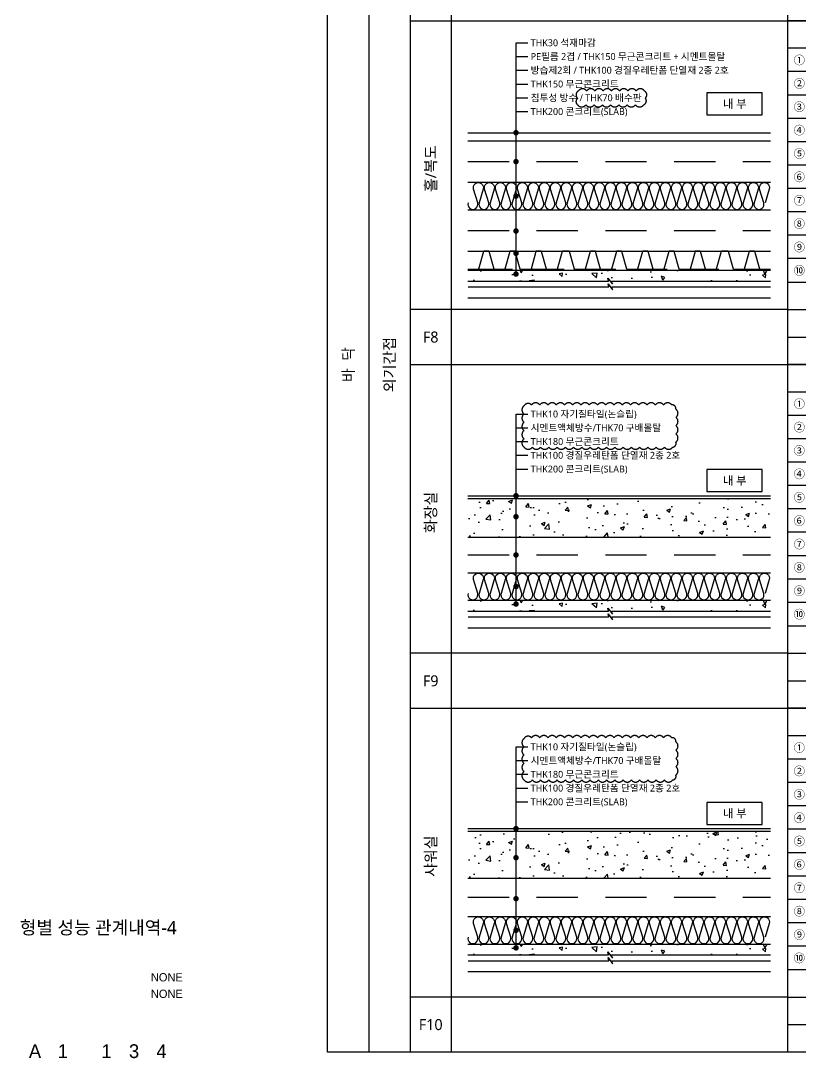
# Model space of a CAD drawing. Header units: millimetres. Extents: x 17329847 to 17386789, y -19727600 to -19720590.
# Drawn here: x 17361572 to 17364406, y -19726992 to -19723219 of the extents above; entities that cross this region are included whole.
import ezdxf
from ezdxf.enums import TextEntityAlignment as Align

# ---------------------------------------------------------------- set-up
doc = ezdxf.new("R2010")
doc.units = ezdxf.units.MM
doc.header["$LTSCALE"] = 100
doc.header["$MEASUREMENT"] = 0
for name, pattern in [('ACAD_ISO03W100', [30, 12, -18]), ('HID', [2.5, 1.5, -1]), ('HIDDEN', [0.375, 0.25, -0.125])]:
    doc.linetypes.add(name, pattern=pattern)
doc.layers.get('0').update_dxf_attribs({"linetype": 'CONTINUOUS'})
for name, color, linetype in [('AA-MKXM', 7, 'CONTINUOUS'), ('AA-XXXX-TEXT', 3, 'CONTINUOUS'), ("CON'C", 2, 'CONTINUOUS'), ('FIN', 6, 'CONTINUOUS'), ('HAT', 253, 'CONTINUOUS'), ('INS', 8, 'CONTINUOUS'), ('LEADER', 7, 'CONTINUOUS'), ('SYM', 7, 'CONTINUOUS'), ('TEXT', 3, 'CONTINUOUS'), ('TEXT(실명)', 7, 'CONTINUOUS'), ('TEXT-TITLE', 6, 'CONTINUOUS'), ('TEXT-기입', 6, 'CONTINUOUS'), ('TEXT1-일반글씨', 3, 'CONTINUOUS'), ('wire-meshes', 1, 'CONTINUOUS'), ('도면폼', 7, 'CONTINUOUS'), ('방수', 1, 'HIDDEN'), ('배수판', 5, 'CONTINUOUS')]:
    doc.layers.add(name, color=color, linetype=linetype)
doc.layers.add('VE변경사항적용-20220616', color=10, linetype='CONTINUOUS', plot=False)
doc.styles.add('@나눔바른고딕', font='NanumBarunGothic.ttf')
doc.styles.add('CGS', font='cgse', dxfattribs={"bigfont": 'cgs'})
doc.styles.add('나눔바른고딕', font='NanumBarunGothic.ttf')

# ---------------------------------------------------------------- blocks, each defined once
blk = doc.blocks.new('BOX1')
at = {"layer": '도면폼', "ltscale": 1000}
blk.add_line((1777.5, 1250), (0, 1250), dxfattribs=at)
at = {"layer": '도면폼', "color": 4, "ltscale": 1000}
for p, q in [((700, 1250), (700, 300)), ((980, 1250), (980, 0)), ((1380, 1250), (1380, 300)), ((1777.5, 1150), (0, 1150)), ((85, 1150), (85, 300)), ((0, 300), (1777.5, 300)), ((0, 200), (1777.5, 200)), ((0, 100), (1777.5, 100)), ((1380, 100), (1380, 0))]:
    blk.add_line(p, q, dxfattribs=at)
at = {"layer": '도면폼', "color": 8}
for p, q in [((1777.5, 1065), (0, 1065)), ((1777.5, 980), (0, 980)), ((1777.5, 895), (0, 895)), ((1777.5, 810), (0, 810)), ((1777.5, 725), (0, 725)), ((1777.5, 640), (0, 640)), ((1777.5, 555), (0, 555)), ((1777.5, 470), (0, 470)), ((1777.5, 385), (0, 385))]:
    blk.add_line(p, q, dxfattribs=at)
at = {"layer": 'TEXT1-일반글씨', "style": '나눔바른고딕'}
for s, p in [('재 료 명', (350, 1200)), ('두 께 (MM)', (840, 1200)), ('열전도율 (W/m.K)', (1180, 1200)), ('열전도저항 (㎡.K/W)', (1578.8, 1200)), ('①', (42.5, 1107.5)), ('②', (42.5, 1022.5)), ('③', (42.5, 937.5)), ('④', (42.5, 852.5)), ('⑤', (42.5, 767.5)), ('⑥', (42.5, 682.5)), ('⑦', (42.5, 597.5)), ('⑧', (42.5, 512.5)), ('⑨', (42.5, 427.5)), ('⑩', (42.5, 342.5)), ('합 계', (490, 250)), ('열관류율 (W/㎡.K)', (490, 150)), ('기준열관류율 (W/㎡.K)', (490, 50))]:
    blk.add_text(s, height=30, dxfattribs=at).set_placement(p, align=Align.MIDDLE)
for s, p in [('친환경:', (1000, 50)), ('에너지:', (1400, 50))]:
    blk.add_text(s, height=30, dxfattribs=at).set_placement(p, align=Align.MIDDLE_LEFT)

msp = doc.modelspace()

# ---------------------------------------------------------------- hatches: boundary and pattern name
at = {"layer": 'HAT', "linetype": 'Continuous'}
h = msp.add_hatch(dxfattribs=at)
h.set_pattern_fill('AR-CONC', color=256, scale=20, angle=90, style=0)
h.set_pattern_definition([(140, (17420446.49, -19684437.15), (12.55043, 143.45204), [15, -165]), (85, (17420446.49, -19684437.15), (-150.43843, -27.75027), [12, -132]), (190.4514, (17420447.54, -19684425.2), (-137.8879, 115.70188), [12.74804, -140.22842]), (136.1842, (17420406.49, -19684437.15), (33.1038, 213.4482), [22.5, -247.5]), (186.6356, (17420409.25, -19684419.36), (-194.8236, 186.93254), [19.12206, -210.3426]), (81.1842, (17420406.5, -19684437.15), (-194.8237, 186.9324), [18, -198]), (111, (17420416.49, -19684417.15), (80.52378, 119.38141), [15, -165]), (56, (17420416.49, -19684417.15), (-145.03, 48.66307), [12, -132]), (161.4514, (17420423.2, -19684407.2), (-64.5061, 168.04453), [12.74804, -140.22842]), (127.5, (17420446.49, -19684437.15), (-66.57877, 2.43197), [0, -130.4, 0, -134, 0, -132.5]), (97.5, (17420446.49, -19684437.15), (-78.88234, 52.61391), [0, -76.4, 0, -127.4, 0, -50.5]), (57.5, (17420446.49, -19684481.75), (4.510974, 106.764487), [0, -50, 0, -156, 0, -207]), (47.5, (17420446.49, -19684501.75), (-20.021, 116.63723), [0, -65, 0, -103.6, 0, -147])])
h.paths.add_polyline_path([(17363720, -19724166.2), (17364297.4, -19724166.2), (17364297.4, -19724126.5), (17363197.4, -19724126.5), (17363197.4, -19724166.2), (17363709.2, -19724166.2), (17363706.5, -19724155.2), (17363722.7, -19724177.2)])
h = msp.add_hatch(dxfattribs=at)
h.set_pattern_fill('AR-CONC', color=256, scale=20, style=0)
h.set_pattern_definition([(50, (17404980.79, -19782795.64), (143.45204, -12.55043), [15, -165]), (355, (17404980.8, -19782795.64), (-27.75027, 150.43843), [12, -132]), (100.4514, (17404992.75, -19782796.69), (115.70188, 137.8879), [12.74804, -140.22842]), (46.1842, (17404980.8, -19782755.64), (213.4482, -33.1038), [22.5, -247.5]), (96.6356, (17404998.58, -19782758.4), (186.93254, 194.8236), [19.12206, -210.3426]), (351.1842, (17404980.8, -19782755.64), (186.9324, 194.8237), [18, -198]), (21, (17405000.79, -19782765.64), (119.38141, -80.52378), [15, -165]), (326, (17405000.8, -19782765.64), (48.66307, 145.03), [12, -132]), (71.4514, (17405010.74, -19782772.35), (168.04453, 64.5061), [12.74804, -140.22842]), (37.5, (17404980.794, -19782795.645), (2.43197, 66.57877), [0, -130.4, 0, -134, 0, -132.5]), (7.5, (17404980.794, -19782795.645), (52.61391, 78.88234), [0, -76.4, 0, -127.4, 0, -50.5]), (327.5, (17404936.194, -19782795.645), (106.764487, -4.510974), [0, -50, 0, -156, 0, -207]), (317.5, (17404916.19, -19782795.64), (116.63723, 20.021), [0, -65, 0, -103.6, 0, -147])])
h.paths.add_polyline_path([(17364297.4, -19725096.5), (17363197.4, -19725096.5), (17363197.4, -19724956.5), (17364297.4, -19724956.5)])
h = msp.add_hatch(dxfattribs=at)
h.set_pattern_fill('AR-CONC', color=256, scale=20, angle=90, style=0)
h.set_pattern_definition([(140, (17420446.49, -19685637.15), (12.55043, 143.45204), [15, -165]), (85, (17420446.49, -19685637.15), (-150.43843, -27.75027), [12, -132]), (190.4514, (17420447.54, -19685625.2), (-137.8879, 115.70188), [12.74804, -140.22842]), (136.1842, (17420406.49, -19685637.15), (33.1038, 213.4482), [22.5, -247.5]), (186.6356, (17420409.25, -19685619.36), (-194.8236, 186.93254), [19.12206, -210.3426]), (81.1842, (17420406.5, -19685637.15), (-194.8237, 186.9324), [18, -198]), (111, (17420416.49, -19685617.15), (80.52378, 119.38141), [15, -165]), (56, (17420416.49, -19685617.15), (-145.03, 48.66307), [12, -132]), (161.4514, (17420423.2, -19685607.2), (-64.5061, 168.04453), [12.74804, -140.22842]), (127.5, (17420446.49, -19685637.15), (-66.57877, 2.43197), [0, -130.4, 0, -134, 0, -132.5]), (97.5, (17420446.49, -19685637.15), (-78.88234, 52.61391), [0, -76.4, 0, -127.4, 0, -50.5]), (57.5, (17420446.49, -19685681.75), (4.510974, 106.764487), [0, -50, 0, -156, 0, -207]), (47.5, (17420446.49, -19685701.75), (-20.021, 116.63723), [0, -65, 0, -103.6, 0, -147])])
h.paths.add_polyline_path([(17363720, -19725366.2), (17364297.4, -19725366.2), (17364297.4, -19725326.5), (17363197.4, -19725326.5), (17363197.4, -19725366.2), (17363709.2, -19725366.2), (17363706.5, -19725355.2), (17363722.7, -19725377.2)])
h = msp.add_hatch(dxfattribs=at)
h.set_pattern_fill('AR-CONC', color=256, scale=20, style=0)
h.set_pattern_definition([(50, (17404980.79, -19784035.64), (143.45204, -12.55043), [15, -165]), (355, (17404980.8, -19784035.64), (-27.75027, 150.43843), [12, -132]), (100.4514, (17404992.75, -19784036.69), (115.70188, 137.8879), [12.74804, -140.22842]), (46.1842, (17404980.8, -19783995.64), (213.4482, -33.1038), [22.5, -247.5]), (96.6356, (17404998.58, -19783998.4), (186.93254, 194.8236), [19.12206, -210.3426]), (351.1842, (17404980.8, -19783995.64), (186.9324, 194.8237), [18, -198]), (21, (17405000.79, -19784005.64), (119.38141, -80.52378), [15, -165]), (326, (17405000.8, -19784005.64), (48.66307, 145.03), [12, -132]), (71.4514, (17405010.74, -19784012.35), (168.04453, 64.5061), [12.74804, -140.22842]), (37.5, (17404980.794, -19784035.645), (2.43197, 66.57877), [0, -130.4, 0, -134, 0, -132.5]), (7.5, (17404980.794, -19784035.645), (52.61391, 78.88234), [0, -76.4, 0, -127.4, 0, -50.5]), (327.5, (17404936.194, -19784035.645), (106.764487, -4.510974), [0, -50, 0, -156, 0, -207]), (317.5, (17404916.19, -19784035.64), (116.63723, 20.021), [0, -65, 0, -103.6, 0, -147])])
h.paths.add_polyline_path([(17364297.4, -19726336.5), (17363197.4, -19726336.5), (17363197.4, -19726166.5), (17364297.4, -19726166.5)])
h = msp.add_hatch(dxfattribs=at)
h.set_pattern_fill('AR-CONC', color=256, scale=20, angle=90, style=0)
h.set_pattern_definition([(140, (17420446.49, -19686887.15), (12.55043, 143.45204), [15, -165]), (85, (17420446.49, -19686887.15), (-150.43843, -27.75027), [12, -132]), (190.4514, (17420447.54, -19686875.2), (-137.8879, 115.70188), [12.74804, -140.22842]), (136.1842, (17420406.49, -19686887.15), (33.1038, 213.4482), [22.5, -247.5]), (186.6356, (17420409.25, -19686869.36), (-194.8236, 186.93254), [19.12206, -210.3426]), (81.1842, (17420406.5, -19686887.15), (-194.8237, 186.9324), [18, -198]), (111, (17420416.49, -19686867.15), (80.52378, 119.38141), [15, -165]), (56, (17420416.49, -19686867.15), (-145.03, 48.66307), [12, -132]), (161.4514, (17420423.2, -19686857.2), (-64.5061, 168.04453), [12.74804, -140.22842]), (127.5, (17420446.49, -19686887.15), (-66.57877, 2.43197), [0, -130.4, 0, -134, 0, -132.5]), (97.5, (17420446.49, -19686887.15), (-78.88234, 52.61391), [0, -76.4, 0, -127.4, 0, -50.5]), (57.5, (17420446.49, -19686931.75), (4.510974, 106.764487), [0, -50, 0, -156, 0, -207]), (47.5, (17420446.49, -19686951.75), (-20.021, 116.63723), [0, -65, 0, -103.6, 0, -147])])
h.paths.add_polyline_path([(17363720, -19726616.2), (17364297.4, -19726616.2), (17364297.4, -19726576.5), (17363197.4, -19726576.5), (17363197.4, -19726616.2), (17363709.2, -19726616.2), (17363706.5, -19726605.2), (17363722.7, -19726627.2)])

# ---------------------------------------------------------------- linework, layer by layer
at = {"color": 2, "ltscale": 0.1}
for points in [[(17363197.4, -19724126.5), (17364297.4, -19724126.5)], [(17363197.4, -19725326.5), (17364297.4, -19725326.5)], [(17363197.4, -19726576.5), (17364297.4, -19726576.5)]]:
    msp.add_lwpolyline(points, dxfattribs=at)
at = {"layer": 'AA-MKXM', "color": 7}
for points in [[(17364066.5, -19723561.5), (17364267.4, -19723561.5), (17364267.4, -19723481.5), (17364066.5, -19723481.5)], [(17364066.5, -19724931.5), (17364267.4, -19724931.5), (17364267.4, -19724851.5), (17364066.5, -19724851.5)], [(17364066.5, -19726141.5), (17364267.4, -19726141.5), (17364267.4, -19726061.5), (17364066.5, -19726061.5)]]:
    msp.add_lwpolyline(points, close=True, dxfattribs=at)
at = {"layer": "CON'C"}
for p, q in [((17363197.4, -19724226.5), (17364297.4, -19724226.5)), ((17363197.4, -19725426.5), (17364297.4, -19725426.5)), ((17363197.4, -19726676.5), (17364297.4, -19726676.5))]:
    msp.add_line(p, q, dxfattribs=at)
at = {"layer": 'FIN'}
for points in [[(17363197.4, -19723626.5), (17364297.4, -19723626.5)], [(17363197.4, -19723656.5), (17364297.4, -19723656.5)], [(17363197.4, -19723906.5), (17364297.4, -19723906.5)], [(17363197.4, -19724056.5), (17364297.4, -19724056.5)], [(17363197.4, -19724946.5), (17364297.4, -19724946.5)], [(17363197.4, -19724956.5), (17364297.4, -19724956.5)], [(17363197.4, -19725096.5), (17364297.4, -19725096.5)], [(17363197.4, -19726156.5), (17364297.4, -19726156.5)], [(17363197.4, -19726166.5), (17364297.4, -19726166.5)], [(17363197.4, -19726336.5), (17364297.4, -19726336.5)]]:
    msp.add_lwpolyline(points, dxfattribs=at)
at = {"layer": 'INS'}
for points in [[(17363197.4, -19723806.5), (17364297.4, -19723806.5)], [(17363197.4, -19725226.5), (17364297.4, -19725226.5)], [(17363197.4, -19726476.5), (17364297.4, -19726476.5)]]:
    msp.add_lwpolyline(points, dxfattribs=at)
for points in [[(17363198.2, -19723881.5, 1.344031), (17363233.2, -19723881.5), (17363218.2, -19723831.5, -1.344031), (17363253.2, -19723831.5), (17363238.2, -19723881.5)], [(17363238.2, -19723881.5, 1.344031), (17363273.2, -19723881.5), (17363258.2, -19723831.5, -1.344031), (17363293.2, -19723831.5), (17363278.2, -19723881.5)], [(17363278.2, -19723881.5, 1.344031), (17363313.2, -19723881.5), (17363298.2, -19723831.5, -1.344031), (17363333.2, -19723831.5), (17363318.2, -19723881.5)], [(17363318.2, -19723881.5, 1.344031), (17363353.2, -19723881.5), (17363338.2, -19723831.5, -1.344031), (17363373.2, -19723831.5), (17363358.2, -19723881.5)], [(17363358.2, -19723881.5, 1.344031), (17363393.2, -19723881.5), (17363378.2, -19723831.5, -1.344031), (17363413.2, -19723831.5), (17363398.2, -19723881.5)], [(17363398.2, -19723881.5, 1.344031), (17363433.2, -19723881.5), (17363418.2, -19723831.5, -1.344031), (17363453.2, -19723831.5), (17363438.2, -19723881.5)], [(17363438.2, -19723881.5, 1.344031), (17363473.2, -19723881.5), (17363458.2, -19723831.5, -1.344031), (17363493.2, -19723831.5), (17363478.2, -19723881.5)], [(17363478.2, -19723881.5, 1.344031), (17363513.2, -19723881.5), (17363498.2, -19723831.5, -1.344031), (17363533.2, -19723831.5), (17363518.2, -19723881.5)], [(17363518.2, -19723881.5, 1.344031), (17363553.2, -19723881.5), (17363538.2, -19723831.5, -1.344031), (17363573.2, -19723831.5), (17363558.2, -19723881.5)], [(17363558.2, -19723881.5, 1.344031), (17363593.2, -19723881.5), (17363578.2, -19723831.5, -1.344031), (17363613.2, -19723831.5), (17363598.2, -19723881.5)], [(17363598.2, -19723881.5, 1.344031), (17363633.2, -19723881.5), (17363618.2, -19723831.5, -1.344031), (17363653.2, -19723831.5), (17363638.2, -19723881.5)], [(17363638.2, -19723881.5, 1.344031), (17363673.2, -19723881.5), (17363658.2, -19723831.5, -1.344031), (17363693.2, -19723831.5), (17363678.2, -19723881.5)], [(17363678.2, -19723881.5, 1.344031), (17363713.2, -19723881.5), (17363698.2, -19723831.5, -1.344031), (17363733.2, -19723831.5), (17363718.2, -19723881.5)], [(17363718.2, -19723881.5, 1.344031), (17363753.2, -19723881.5), (17363738.2, -19723831.5, -1.344031), (17363773.2, -19723831.5), (17363758.2, -19723881.5)], [(17363758.2, -19723881.5, 1.344031), (17363793.2, -19723881.5), (17363778.2, -19723831.5, -1.344031), (17363813.2, -19723831.5), (17363798.2, -19723881.5)], [(17363798.2, -19723881.5, 1.344031), (17363833.2, -19723881.5), (17363818.2, -19723831.5, -1.344031), (17363853.2, -19723831.5), (17363838.2, -19723881.5)], [(17363838.2, -19723881.5, 1.344031), (17363873.2, -19723881.5), (17363858.2, -19723831.5, -1.344031), (17363893.2, -19723831.5), (17363878.2, -19723881.5)], [(17363878.2, -19723881.5, 1.344031), (17363913.2, -19723881.5), (17363898.2, -19723831.5, -1.344031), (17363933.2, -19723831.5), (17363918.2, -19723881.5)], [(17363918.2, -19723881.5, 1.344031), (17363953.2, -19723881.5), (17363938.2, -19723831.5, -1.344031), (17363973.2, -19723831.5), (17363958.2, -19723881.5)], [(17363958.2, -19723881.5, 1.344031), (17363993.2, -19723881.5), (17363978.2, -19723831.5, -1.344031), (17364013.2, -19723831.5), (17363998.2, -19723881.5)], [(17363998.2, -19723881.5, 1.344031), (17364033.2, -19723881.5), (17364018.2, -19723831.5, -1.344031), (17364053.2, -19723831.5), (17364038.2, -19723881.5)], [(17364038.2, -19723881.5, 1.344031), (17364073.2, -19723881.5), (17364058.2, -19723831.5, -1.344031), (17364093.2, -19723831.5), (17364078.2, -19723881.5)], [(17364078.2, -19723881.5, 1.344031), (17364113.2, -19723881.5), (17364098.2, -19723831.5, -1.344031), (17364133.2, -19723831.5), (17364118.2, -19723881.5)], [(17364118.2, -19723881.5, 1.344031), (17364153.2, -19723881.5), (17364138.2, -19723831.5, -1.344031), (17364173.2, -19723831.5), (17364158.2, -19723881.5)], [(17364158.2, -19723881.5, 1.344031), (17364193.2, -19723881.5), (17364178.2, -19723831.5, -1.344031), (17364213.2, -19723831.5), (17364198.2, -19723881.5)], [(17364198.2, -19723881.5, 1.344031), (17364233.2, -19723881.5), (17364218.2, -19723831.5, -1.344031), (17364253.2, -19723831.5), (17364238.2, -19723881.5)], [(17364238.2, -19723881.5, 1.344031), (17364273.2, -19723881.5), (17364258.2, -19723831.5, -1.344031), (17364293.2, -19723831.5), (17364278.2, -19723881.5)], [(17363198.2, -19725301.5, 1.344031), (17363233.2, -19725301.5), (17363218.2, -19725251.5, -1.344031), (17363253.2, -19725251.5), (17363238.2, -19725301.5)], [(17363238.2, -19725301.5, 1.344031), (17363273.2, -19725301.5), (17363258.2, -19725251.5, -1.344031), (17363293.2, -19725251.5), (17363278.2, -19725301.5)], [(17363278.2, -19725301.5, 1.344031), (17363313.2, -19725301.5), (17363298.2, -19725251.5, -1.344031), (17363333.2, -19725251.5), (17363318.2, -19725301.5)], [(17363318.2, -19725301.5, 1.344031), (17363353.2, -19725301.5), (17363338.2, -19725251.5, -1.344031), (17363373.2, -19725251.5), (17363358.2, -19725301.5)], [(17363358.2, -19725301.5, 1.344031), (17363393.2, -19725301.5), (17363378.2, -19725251.5, -1.344031), (17363413.2, -19725251.5), (17363398.2, -19725301.5)], [(17363398.2, -19725301.5, 1.344031), (17363433.2, -19725301.5), (17363418.2, -19725251.5, -1.344031), (17363453.2, -19725251.5), (17363438.2, -19725301.5)], [(17363438.2, -19725301.5, 1.344031), (17363473.2, -19725301.5), (17363458.2, -19725251.5, -1.344031), (17363493.2, -19725251.5), (17363478.2, -19725301.5)], [(17363478.2, -19725301.5, 1.344031), (17363513.2, -19725301.5), (17363498.2, -19725251.5, -1.344031), (17363533.2, -19725251.5), (17363518.2, -19725301.5)], [(17363518.2, -19725301.5, 1.344031), (17363553.2, -19725301.5), (17363538.2, -19725251.5, -1.344031), (17363573.2, -19725251.5), (17363558.2, -19725301.5)], [(17363558.2, -19725301.5, 1.344031), (17363593.2, -19725301.5), (17363578.2, -19725251.5, -1.344031), (17363613.2, -19725251.5), (17363598.2, -19725301.5)], [(17363598.2, -19725301.5, 1.344031), (17363633.2, -19725301.5), (17363618.2, -19725251.5, -1.344031), (17363653.2, -19725251.5), (17363638.2, -19725301.5)], [(17363638.2, -19725301.5, 1.344031), (17363673.2, -19725301.5), (17363658.2, -19725251.5, -1.344031), (17363693.2, -19725251.5), (17363678.2, -19725301.5)], [(17363678.2, -19725301.5, 1.344031), (17363713.2, -19725301.5), (17363698.2, -19725251.5, -1.344031), (17363733.2, -19725251.5), (17363718.2, -19725301.5)], [(17363718.2, -19725301.5, 1.344031), (17363753.2, -19725301.5), (17363738.2, -19725251.5, -1.344031), (17363773.2, -19725251.5), (17363758.2, -19725301.5)], [(17363758.2, -19725301.5, 1.344031), (17363793.2, -19725301.5), (17363778.2, -19725251.5, -1.344031), (17363813.2, -19725251.5), (17363798.2, -19725301.5)], [(17363798.2, -19725301.5, 1.344031), (17363833.2, -19725301.5), (17363818.2, -19725251.5, -1.344031), (17363853.2, -19725251.5), (17363838.2, -19725301.5)], [(17363838.2, -19725301.5, 1.344031), (17363873.2, -19725301.5), (17363858.2, -19725251.5, -1.344031), (17363893.2, -19725251.5), (17363878.2, -19725301.5)], [(17363878.2, -19725301.5, 1.344031), (17363913.2, -19725301.5), (17363898.2, -19725251.5, -1.344031), (17363933.2, -19725251.5), (17363918.2, -19725301.5)], [(17363918.2, -19725301.5, 1.344031), (17363953.2, -19725301.5), (17363938.2, -19725251.5, -1.344031), (17363973.2, -19725251.5), (17363958.2, -19725301.5)], [(17363958.2, -19725301.5, 1.344031), (17363993.2, -19725301.5), (17363978.2, -19725251.5, -1.344031), (17364013.2, -19725251.5), (17363998.2, -19725301.5)], [(17363998.2, -19725301.5, 1.344031), (17364033.2, -19725301.5), (17364018.2, -19725251.5, -1.344031), (17364053.2, -19725251.5), (17364038.2, -19725301.5)], [(17364038.2, -19725301.5, 1.344031), (17364073.2, -19725301.5), (17364058.2, -19725251.5, -1.344031), (17364093.2, -19725251.5), (17364078.2, -19725301.5)], [(17364078.2, -19725301.5, 1.344031), (17364113.2, -19725301.5), (17364098.2, -19725251.5, -1.344031), (17364133.2, -19725251.5), (17364118.2, -19725301.5)], [(17364118.2, -19725301.5, 1.344031), (17364153.2, -19725301.5), (17364138.2, -19725251.5, -1.344031), (17364173.2, -19725251.5), (17364158.2, -19725301.5)], [(17364158.2, -19725301.5, 1.344031), (17364193.2, -19725301.5), (17364178.2, -19725251.5, -1.344031), (17364213.2, -19725251.5), (17364198.2, -19725301.5)], [(17364198.2, -19725301.5, 1.344031), (17364233.2, -19725301.5), (17364218.2, -19725251.5, -1.344031), (17364253.2, -19725251.5), (17364238.2, -19725301.5)], [(17364238.2, -19725301.5, 1.344031), (17364273.2, -19725301.5), (17364258.2, -19725251.5, -1.344031), (17364293.2, -19725251.5), (17364278.2, -19725301.5)], [(17363198.2, -19726551.5, 1.344031), (17363233.2, -19726551.5), (17363218.2, -19726501.5, -1.344031), (17363253.2, -19726501.5), (17363238.2, -19726551.5)], [(17363238.2, -19726551.5, 1.344031), (17363273.2, -19726551.5), (17363258.2, -19726501.5, -1.344031), (17363293.2, -19726501.5), (17363278.2, -19726551.5)], [(17363278.2, -19726551.5, 1.344031), (17363313.2, -19726551.5), (17363298.2, -19726501.5, -1.344031), (17363333.2, -19726501.5), (17363318.2, -19726551.5)], [(17363318.2, -19726551.5, 1.344031), (17363353.2, -19726551.5), (17363338.2, -19726501.5, -1.344031), (17363373.2, -19726501.5), (17363358.2, -19726551.5)], [(17363358.2, -19726551.5, 1.344031), (17363393.2, -19726551.5), (17363378.2, -19726501.5, -1.344031), (17363413.2, -19726501.5), (17363398.2, -19726551.5)], [(17363398.2, -19726551.5, 1.344031), (17363433.2, -19726551.5), (17363418.2, -19726501.5, -1.344031), (17363453.2, -19726501.5), (17363438.2, -19726551.5)], [(17363438.2, -19726551.5, 1.344031), (17363473.2, -19726551.5), (17363458.2, -19726501.5, -1.344031), (17363493.2, -19726501.5), (17363478.2, -19726551.5)], [(17363478.2, -19726551.5, 1.344031), (17363513.2, -19726551.5), (17363498.2, -19726501.5, -1.344031), (17363533.2, -19726501.5), (17363518.2, -19726551.5)], [(17363518.2, -19726551.5, 1.344031), (17363553.2, -19726551.5), (17363538.2, -19726501.5, -1.344031), (17363573.2, -19726501.5), (17363558.2, -19726551.5)], [(17363558.2, -19726551.5, 1.344031), (17363593.2, -19726551.5), (17363578.2, -19726501.5, -1.344031), (17363613.2, -19726501.5), (17363598.2, -19726551.5)], [(17363598.2, -19726551.5, 1.344031), (17363633.2, -19726551.5), (17363618.2, -19726501.5, -1.344031), (17363653.2, -19726501.5), (17363638.2, -19726551.5)], [(17363638.2, -19726551.5, 1.344031), (17363673.2, -19726551.5), (17363658.2, -19726501.5, -1.344031), (17363693.2, -19726501.5), (17363678.2, -19726551.5)], [(17363678.2, -19726551.5, 1.344031), (17363713.2, -19726551.5), (17363698.2, -19726501.5, -1.344031), (17363733.2, -19726501.5), (17363718.2, -19726551.5)], [(17363718.2, -19726551.5, 1.344031), (17363753.2, -19726551.5), (17363738.2, -19726501.5, -1.344031), (17363773.2, -19726501.5), (17363758.2, -19726551.5)], [(17363758.2, -19726551.5, 1.344031), (17363793.2, -19726551.5), (17363778.2, -19726501.5, -1.344031), (17363813.2, -19726501.5), (17363798.2, -19726551.5)], [(17363798.2, -19726551.5, 1.344031), (17363833.2, -19726551.5), (17363818.2, -19726501.5, -1.344031), (17363853.2, -19726501.5), (17363838.2, -19726551.5)], [(17363838.2, -19726551.5, 1.344031), (17363873.2, -19726551.5), (17363858.2, -19726501.5, -1.344031), (17363893.2, -19726501.5), (17363878.2, -19726551.5)], [(17363878.2, -19726551.5, 1.344031), (17363913.2, -19726551.5), (17363898.2, -19726501.5, -1.344031), (17363933.2, -19726501.5), (17363918.2, -19726551.5)], [(17363918.2, -19726551.5, 1.344031), (17363953.2, -19726551.5), (17363938.2, -19726501.5, -1.344031), (17363973.2, -19726501.5), (17363958.2, -19726551.5)], [(17363958.2, -19726551.5, 1.344031), (17363993.2, -19726551.5), (17363978.2, -19726501.5, -1.344031), (17364013.2, -19726501.5), (17363998.2, -19726551.5)], [(17363998.2, -19726551.5, 1.344031), (17364033.2, -19726551.5), (17364018.2, -19726501.5, -1.344031), (17364053.2, -19726501.5), (17364038.2, -19726551.5)], [(17364038.2, -19726551.5, 1.344031), (17364073.2, -19726551.5), (17364058.2, -19726501.5, -1.344031), (17364093.2, -19726501.5), (17364078.2, -19726551.5)], [(17364078.2, -19726551.5, 1.344031), (17364113.2, -19726551.5), (17364098.2, -19726501.5, -1.344031), (17364133.2, -19726501.5), (17364118.2, -19726551.5)], [(17364118.2, -19726551.5, 1.344031), (17364153.2, -19726551.5), (17364138.2, -19726501.5, -1.344031), (17364173.2, -19726501.5), (17364158.2, -19726551.5)], [(17364158.2, -19726551.5, 1.344031), (17364193.2, -19726551.5), (17364178.2, -19726501.5, -1.344031), (17364213.2, -19726501.5), (17364198.2, -19726551.5)], [(17364198.2, -19726551.5, 1.344031), (17364233.2, -19726551.5), (17364218.2, -19726501.5, -1.344031), (17364253.2, -19726501.5), (17364238.2, -19726551.5)], [(17364238.2, -19726551.5, 1.344031), (17364273.2, -19726551.5), (17364258.2, -19726501.5, -1.344031), (17364293.2, -19726501.5), (17364278.2, -19726551.5)]]:
    msp.add_lwpolyline(points, format="xyb", dxfattribs=at)
at = {"layer": 'LEADER'}
for p, q in [((17363372.6, -19724140.3), (17363372.6, -19723299.3)), ((17363372.6, -19723299.3), (17363415.8, -19723299.3)), ((17363372.6, -19723349.3), (17363415.8, -19723349.3)), ((17363372.6, -19723399.3), (17363415.8, -19723399.3)), ((17363372.6, -19723449.3), (17363415.8, -19723449.3)), ((17363372.6, -19723499.3), (17363415.8, -19723499.3)), ((17363372.6, -19723549.3), (17363415.8, -19723549.3)), ((17363372.6, -19725340.3), (17363372.6, -19724649.3)), ((17363372.6, -19724649.3), (17363415.8, -19724649.3)), ((17363372.6, -19724699.3), (17363415.8, -19724699.3)), ((17363372.6, -19724749.3), (17363415.8, -19724749.3)), ((17363372.6, -19724799.3), (17363415.8, -19724799.3)), ((17363372.6, -19724849.3), (17363415.8, -19724849.3)), ((17363372.6, -19726580.3), (17363372.6, -19725859.3)), ((17363372.6, -19725859.3), (17363415.8, -19725859.3)), ((17363372.6, -19725909.3), (17363415.8, -19725909.3)), ((17363372.6, -19725959.3), (17363415.8, -19725959.3)), ((17363372.6, -19726009.3), (17363415.8, -19726009.3)), ((17363372.6, -19726059.3), (17363415.8, -19726059.3))]:
    msp.add_line(p, q, dxfattribs=at)
at = {"layer": 'SYM', "ltscale": 1000}
for points in [[(17363197.4, -19724166.2), (17363709.2, -19724166.2), (17363706.5, -19724155.2), (17363722.7, -19724177.2), (17363720, -19724166.2), (17364297.4, -19724166.2)], [(17363198.2, -19724186.9), (17363709.9, -19724186.9), (17363707.2, -19724175.9), (17363723.4, -19724197.9), (17363720.7, -19724186.9), (17364298.2, -19724186.9)], [(17363197.4, -19725366.2), (17363709.2, -19725366.2), (17363706.5, -19725355.2), (17363722.7, -19725377.2), (17363720, -19725366.2), (17364297.4, -19725366.2)], [(17363198.2, -19725386.9), (17363709.9, -19725386.9), (17363707.2, -19725375.9), (17363723.4, -19725397.9), (17363720.7, -19725386.9), (17364298.2, -19725386.9)], [(17363197.4, -19726616.2), (17363709.2, -19726616.2), (17363706.5, -19726605.2), (17363722.7, -19726627.2), (17363720, -19726616.2), (17364297.4, -19726616.2)], [(17363198.2, -19726636.9), (17363709.9, -19726636.9), (17363707.2, -19726625.9), (17363723.4, -19726647.9), (17363720.7, -19726636.9), (17364298.2, -19726636.9)]]:
    msp.add_lwpolyline(points, dxfattribs=at)
at = {"layer": 'TEXT(실명)', "const_width": 10}
for points in [[(17363372.6, -19723621.5, -1), (17363372.6, -19723631.5, -1)], [(17363372.6, -19723726.5, -1), (17363372.6, -19723736.5, -1)], [(17363372.6, -19723851.5, -1), (17363372.6, -19723861.5, -1)], [(17363372.6, -19723978.6, -1), (17363372.6, -19723988.6, -1)], [(17363372.6, -19724059.9, -1), (17363372.6, -19724069.9, -1)], [(17363372.6, -19724135.3, -1), (17363372.6, -19724145.3, -1)], [(17363372.6, -19724941.5, -1), (17363372.6, -19724951.5, -1)], [(17363372.6, -19725017.6, -1), (17363372.6, -19725027.6, -1)], [(17363372.6, -19725156.5, -1), (17363372.6, -19725166.5, -1)], [(17363372.6, -19725271.5, -1), (17363372.6, -19725281.5, -1)], [(17363372.6, -19725335.3, -1), (17363372.6, -19725345.3, -1)], [(17363372.6, -19726151.5, -1), (17363372.6, -19726161.5, -1)], [(17363372.6, -19726257.6, -1), (17363372.6, -19726267.6, -1)], [(17363372.6, -19726406.5, -1), (17363372.6, -19726416.5, -1)], [(17363372.6, -19726521.5, -1), (17363372.6, -19726531.5, -1)], [(17363372.6, -19726585.3, -1), (17363372.6, -19726595.3, -1)]]:
    msp.add_lwpolyline(points, format="xyb", close=True, dxfattribs=at)
at = {"layer": 'VE변경사항적용-20220616', "linetype": 'ACAD_ISO03W100'}
for points in [[(17363596.6, -19723524.9, 0.520567), (17363626.6, -19723524.9, 0.520567), (17363656.6, -19723524.9, 0.520567), (17363686.6, -19723524.9, 0.520567), (17363716.6, -19723524.9, 0.520567), (17363746.6, -19723524.9, 0.520567), (17363776.6, -19723524.9, 0.520567), (17363806.6, -19723524.9, 0.520567), (17363836.6, -19723524.9, 0.520567), (17363842.7, -19723501, 0.520567), (17363839.3, -19723474.4, 0.520567), (17363809.3, -19723474.4, 0.520567), (17363779.3, -19723474.4, 0.520567), (17363749.3, -19723474.4, 0.520567), (17363719.3, -19723474.4, 0.520567), (17363689.3, -19723474.4, 0.520567), (17363659.3, -19723474.4, 0.520567), (17363629.3, -19723474.4, 0.520567), (17363599.3, -19723474.4, 0.520567), (17363596.6, -19723501.7, 0.520567)], [(17363401.9, -19724769.7, 0.520567), (17363431.9, -19724769.7, 0.520567), (17363461.9, -19724769.7, 0.520567), (17363491.9, -19724769.7, 0.520567), (17363521.9, -19724769.7, 0.520567), (17363551.9, -19724769.7, 0.520567), (17363581.9, -19724769.7, 0.520567), (17363611.9, -19724769.7, 0.520567), (17363641.9, -19724769.7, 0.520567), (17363671.9, -19724769.7, 0.520567), (17363701.9, -19724769.7, 0.520567), (17363731.9, -19724769.7, 0.520567), (17363761.9, -19724769.7, 0.520567), (17363791.9, -19724769.7, 0.520567), (17363821.9, -19724769.7, 0.520567), (17363851.9, -19724769.7, 0.520567), (17363881.9, -19724769.7, 0.520567), (17363911.9, -19724769.7, 0.520567), (17363941.9, -19724769.7, 0.520567), (17363953.6, -19724751.5, 0.520567), (17363953.6, -19724721.5, 0.520567), (17363953.6, -19724691.5, 0.520567), (17363953.6, -19724661.5, 0.520567), (17363953.6, -19724631.5, 0.520567), (17363938.9, -19724616.2, 0.520567), (17363908.9, -19724616.2, 0.520567), (17363878.9, -19724616.2, 0.520567), (17363848.9, -19724616.2, 0.520567), (17363818.9, -19724616.2, 0.520567), (17363788.9, -19724616.2, 0.520567), (17363758.9, -19724616.2, 0.520567), (17363728.9, -19724616.2, 0.520567), (17363698.9, -19724616.2, 0.520567), (17363668.9, -19724616.2, 0.520567), (17363638.9, -19724616.2, 0.520567), (17363608.9, -19724616.2, 0.520567), (17363578.9, -19724616.2, 0.520567), (17363548.9, -19724616.2, 0.520567), (17363518.9, -19724616.2, 0.520567), (17363488.9, -19724616.2, 0.520567), (17363458.9, -19724616.2, 0.520567), (17363428.9, -19724616.2, 0.520567), (17363401.9, -19724619.2, 0.520567), (17363401.9, -19724649.2, 0.520567), (17363401.9, -19724679.2, 0.520567), (17363401.9, -19724709.2, 0.520567), (17363401.9, -19724739.2, 0.520567)], [(17363401.9, -19725979.7, 0.520567), (17363431.9, -19725979.7, 0.520567), (17363461.9, -19725979.7, 0.520567), (17363491.9, -19725979.7, 0.520567), (17363521.9, -19725979.7, 0.520567), (17363551.9, -19725979.7, 0.520567), (17363581.9, -19725979.7, 0.520567), (17363611.9, -19725979.7, 0.520567), (17363641.9, -19725979.7, 0.520567), (17363671.9, -19725979.7, 0.520567), (17363701.9, -19725979.7, 0.520567), (17363731.9, -19725979.7, 0.520567), (17363761.9, -19725979.7, 0.520567), (17363791.9, -19725979.7, 0.520567), (17363821.9, -19725979.7, 0.520567), (17363851.9, -19725979.7, 0.520567), (17363881.9, -19725979.7, 0.520567), (17363911.9, -19725979.7, 0.520567), (17363941.9, -19725979.7, 0.520567), (17363953.6, -19725961.5, 0.520567), (17363953.6, -19725931.5, 0.520567), (17363953.6, -19725901.5, 0.520567), (17363953.6, -19725871.5, 0.520567), (17363953.6, -19725841.5, 0.520567), (17363938.9, -19725826.2, 0.520567), (17363908.9, -19725826.2, 0.520567), (17363878.9, -19725826.2, 0.520567), (17363848.9, -19725826.2, 0.520567), (17363818.9, -19725826.2, 0.520567), (17363788.9, -19725826.2, 0.520567), (17363758.9, -19725826.2, 0.520567), (17363728.9, -19725826.2, 0.520567), (17363698.9, -19725826.2, 0.520567), (17363668.9, -19725826.2, 0.520567), (17363638.9, -19725826.2, 0.520567), (17363608.9, -19725826.2, 0.520567), (17363578.9, -19725826.2, 0.520567), (17363548.9, -19725826.2, 0.520567), (17363518.9, -19725826.2, 0.520567), (17363488.9, -19725826.2, 0.520567), (17363458.9, -19725826.2, 0.520567), (17363428.9, -19725826.2, 0.520567), (17363401.9, -19725829.2, 0.520567), (17363401.9, -19725859.2, 0.520567), (17363401.9, -19725889.2, 0.520567), (17363401.9, -19725919.2, 0.520567), (17363401.9, -19725949.2, 0.520567)]]:
    msp.add_lwpolyline(points, format="xyb", close=True, dxfattribs=at)
at = {"layer": 'wire-meshes', "linetype": 'HID'}
for p, q in [((17363197.4, -19723731.5), (17364297.4, -19723731.5)), ((17363197.4, -19723981.5), (17364297.4, -19723981.5))]:
    msp.add_line(p, q, dxfattribs=at)
for points in [[(17363197.4, -19725161.5), (17364297.4, -19725161.5)], [(17363197.4, -19726406.5), (17364297.4, -19726406.5)]]:
    msp.add_lwpolyline(points, dxfattribs=at)
at = {"layer": '도면폼'}
for p, q in [((17363137.4, -19721819.3), (17363137.4, -19726969.3)), ((17364359.9, -19721819.3), (17364359.9, -19726969.3))]:
    msp.add_line(p, q, dxfattribs=at)
at = {"layer": '도면폼', "ltscale": 1000}
for p, q in [((17362837.4, -19721969.3), (17362837.4, -19726969.3)), ((17362987.4, -19721969.3), (17362987.4, -19726969.3)), ((17362987.4, -19723219.3), (17366137.4, -19723219.3)), ((17362987.4, -19724469.3), (17366137.4, -19724469.3)), ((17362987.4, -19725719.3), (17366137.4, -19725719.3))]:
    msp.add_line(p, q, dxfattribs=at)
at = {"layer": '도면폼', "color": 4, "ltscale": 1000}
for p, q in [((17364359.9, -19724269.3), (17362987.4, -19724269.3)), ((17364359.9, -19725519.3), (17362987.4, -19725519.3)), ((17364359.9, -19725519.3), (17362987.4, -19725519.3)), ((17364359.9, -19726769.3), (17362987.4, -19726769.3)), ((17364359.9, -19726769.3), (17362987.4, -19726769.3))]:
    msp.add_line(p, q, dxfattribs=at)
at = {"layer": '도면폼'}
msp.add_lwpolyline([(17362687.4, -19721819.3), (17366137.4, -19721819.3), (17366137.4, -19726969.3), (17362687.4, -19726969.3)], close=True, dxfattribs=at)
at = {"layer": '방수', "ltscale": 5}
msp.add_line((17364297.4, -19724124), (17363197.4, -19724124), dxfattribs=at)
at = {"layer": '배수판'}
msp.add_lwpolyline([(17364297.4, -19724124), (17364260.6, -19724124, -0.339788), (17364258.3, -19724122.2), (17364240.2, -19724058.3, 0.339788), (17364237.9, -19724056.5), (17364222.5, -19724056.5, 0.340285), (17364220.2, -19724058.3), (17364202.2, -19724122.2, -0.340285), (17364199.9, -19724124), (17364165.3, -19724124, -0.339788), (17364163, -19724122.2), (17364144.9, -19724058.3, 0.339788), (17364142.6, -19724056.5), (17364120.9, -19724056.5, 0.340285), (17364118.6, -19724058.3), (17364100.6, -19724122.2, -0.340285), (17364098.3, -19724124), (17364063.7, -19724124, -0.339788), (17364061.4, -19724122.2), (17364043.3, -19724058.3, 0.339788), (17364041, -19724056.5), (17364025.6, -19724056.5, 0.340285), (17364023.3, -19724058.3), (17364005.3, -19724122.2, -0.340285), (17364003, -19724124), (17363968.4, -19724124, -0.339788), (17363966.1, -19724122.2), (17363948, -19724058.3, 0.339788), (17363945.7, -19724056.5), (17363930.3, -19724056.5, 0.340285), (17363928, -19724058.3), (17363910, -19724122.2, -0.340285), (17363907.7, -19724124), (17363873.1, -19724124, -0.339788), (17363870.8, -19724122.2), (17363852.7, -19724058.3, 0.339788), (17363850.4, -19724056.5), (17363835, -19724056.5, 0.340285), (17363832.7, -19724058.3), (17363814.7, -19724122.2, -0.340285), (17363812.4, -19724124), (17363777.8, -19724124, -0.339788), (17363775.5, -19724122.2), (17363757.4, -19724058.3, 0.339788), (17363755.1, -19724056.5), (17363739.7, -19724056.5, 0.340285), (17363737.4, -19724058.3), (17363719.4, -19724122.2, -0.340285), (17363717.1, -19724124), (17363682.5, -19724124, -0.339788), (17363680.2, -19724122.2), (17363662.1, -19724058.3, 0.339788), (17363659.8, -19724056.5), (17363644.4, -19724056.5, 0.340285), (17363642.1, -19724058.3), (17363624.1, -19724122.2, -0.340285), (17363621.8, -19724124), (17363587.2, -19724124, -0.339788), (17363584.9, -19724122.2), (17363566.8, -19724058.3, 0.339788), (17363564.5, -19724056.5), (17363542.7, -19724056.5, 0.340285), (17363540.4, -19724058.3), (17363522.4, -19724122.2, -0.340285), (17363520.1, -19724124), (17363485.5, -19724124, -0.339788), (17363483.2, -19724122.2), (17363465.1, -19724058.3, 0.339788), (17363462.8, -19724056.5), (17363447.4, -19724056.5, 0.340285), (17363445.1, -19724058.3), (17363427.1, -19724122.2, -0.340285), (17363424.8, -19724124), (17363390.2, -19724124, -0.339788), (17363387.9, -19724122.2), (17363369.8, -19724058.3, 0.339788), (17363367.5, -19724056.5), (17363352.1, -19724056.5, 0.340285), (17363349.8, -19724058.3), (17363331.8, -19724122.2, -0.340285), (17363329.5, -19724124), (17363295, -19724124, -0.339788), (17363292.7, -19724122.2), (17363274.5, -19724058.3, 0.339788), (17363272.2, -19724056.5), (17363256.8, -19724056.5, 0.340285), (17363254.5, -19724058.3), (17363236.6, -19724122.2, -0.340285), (17363234.2, -19724124), (17363197.4, -19724124)], format="xyb", dxfattribs=at)

# ---------------------------------------------------------------- block references
at = {"layer": 'TEXT', "color": 3}
for p in [(17364359.9, -19724469.3), (17364359.9, -19725719.3), (17364359.9, -19726969.3)]:
    msp.add_blockref('BOX1', p, dxfattribs=at)

# ---------------------------------------------------------------- texts
at = {"layer": 'AA-XXXX-TEXT', "style": '@나눔바른고딕'}
for s, p in [('홀/복도', (17363062.4, -19723757.1)), ('외기간접', (17362912.4, -19724469.3)), ('바  닥', (17362762.4, -19724469.3)), ('화장실', (17363062.4, -19725007.1)), ('샤워실', (17363062.4, -19726257.1))]:
    msp.add_text(s, height=40, rotation=90, dxfattribs=at).set_placement(p, align=Align.MIDDLE_CENTER)
at = {"layer": 'AA-XXXX-TEXT', "style": '나눔바른고딕'}
for s, p in [('F8', (17363062.4, -19724369.3)), ('F9', (17363062.4, -19725619.3)), ('F10', (17363062.4, -19726869.3))]:
    msp.add_text(s, height=40, dxfattribs=at).set_placement(p, align=Align.MIDDLE)
at = {"layer": 'TEXT', "style": '나눔바른고딕'}
for s, p in [('THK30 석재마감', (17363425.8, -19723299.3)), ('PE필름 2겹 / THK150 무근콘크리트 + 시멘트몰탈', (17363425.8, -19723349.3)), ('방습제2회 / THK100 경질우레탄폼 단열재 2종 2호', (17363425.8, -19723399.3)), ('THK150 무근콘크리트', (17363425.8, -19723449.3)), ('침투성 방수 / THK70 배수판', (17363425.8, -19723499.3)), ('THK200 콘크리트(SLAB)', (17363425.8, -19723549.3)), ('THK10 자기질타일(논슬립)', (17363425.8, -19724649.3)), ('시멘트액체방수/THK70 구배몰탈', (17363425.8, -19724699.3)), ('THK180 무근콘크리트', (17363425.8, -19724749.3)), ('THK100 경질우레탄폼 단열재 2종 2호', (17363425.8, -19724799.3)), ('THK200 콘크리트(SLAB)', (17363425.8, -19724849.3)), ('THK10 자기질타일(논슬립)', (17363425.8, -19725859.3)), ('시멘트액체방수/THK70 구배몰탈', (17363425.8, -19725909.3)), ('THK180 무근콘크리트', (17363425.8, -19725959.3)), ('THK100 경질우레탄폼 단열재 2종 2호', (17363425.8, -19726009.3)), ('THK200 콘크리트(SLAB)', (17363425.8, -19726059.3))]:
    msp.add_text(s, height=25, dxfattribs=at).set_placement(p, align=Align.MIDDLE_LEFT)
for p in [(17364167.7, -19723521.5), (17364167.7, -19724891.5), (17364167.7, -19726101.5)]:
    msp.add_text('내 부', height=30, dxfattribs=at).set_placement(p, align=Align.MIDDLE_CENTER)
at = {"layer": 'TEXT-TITLE', "style": '나눔바른고딕'}
msp.add_text('형별 성능 관계내역-4', height=48, dxfattribs=at).set_placement((17361854, -19726540.5), align=Align.CENTER)
at = {"layer": 'TEXT-기입', "style": 'CGS'}
for p in [(17362045.3, -19726721.3), (17362045.3, -19726781.3)]:
    msp.add_text('NONE', height=30, dxfattribs=at).set_placement(p, align=Align.BOTTOM_LEFT)
for s, p in [('A', (17361624, -19726965.9)), ('1', (17361725.3, -19726965.9)), ('1', (17361884, -19726965.9)), ('3', (17361984, -19726965.9)), ('4', (17362084, -19726965.9))]:
    msp.add_text(s, height=50, dxfattribs=at).set_placement(p, align=Align.MIDDLE_CENTER)

doc.saveas('drawing.dxf')
